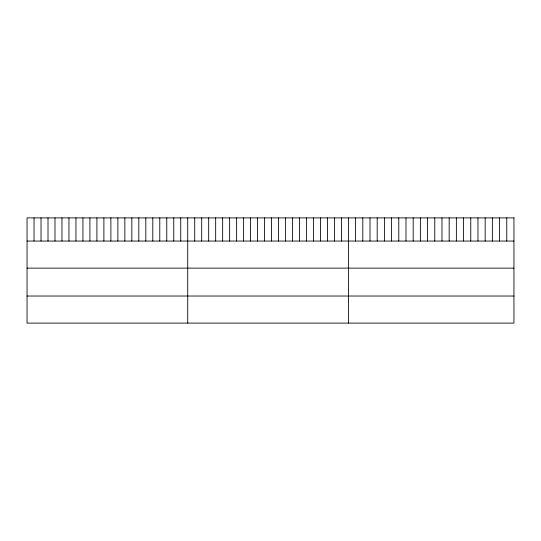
<?xml version="1.0" encoding="UTF-8"?>
<svg xmlns="http://www.w3.org/2000/svg" width="541" height="541" viewBox="0 0 541 541"><rect width="100%" height="100%" fill="white"/><g stroke="black" fill="none" stroke-linecap="round" stroke-linejoin="round"><path stroke-width="0.81" d="M27.05 241.049L513.95 241.049M27.05 268.126L513.95 268.126M27.05 296.028L513.95 296.028M506.755 217.895L506.755 241.049M499.553 217.895L499.553 241.049M492.357 217.895L492.357 241.049M485.162 217.895L485.162 241.049M477.96 217.895L477.96 241.049M470.765 217.895L470.765 241.049M463.569 217.895L463.569 241.049M456.367 217.895L456.367 241.049M449.172 217.895L449.172 241.049M441.977 217.895L441.977 241.049M434.775 217.895L434.775 241.049M427.579 217.895L427.579 241.049M420.377 217.895L420.377 241.049M413.182 217.895L413.182 241.049M405.987 217.895L405.987 241.049M398.785 217.895L398.785 241.049M391.589 217.895L391.589 241.049M384.394 217.895L384.394 241.049M377.192 217.895L377.192 241.049M369.997 217.895L369.997 241.049M362.801 217.895L362.801 241.049M355.599 217.895L355.599 241.049M348.404 217.895L348.404 323.105M341.418 217.895L341.418 241.049M334.433 217.895L334.433 241.049M327.447 217.895L327.447 241.049M320.461 217.895L320.461 241.049M313.476 217.895L313.476 241.049M306.49 217.895L306.49 241.049M299.504 217.895L299.504 241.049M292.519 217.895L292.519 241.049M285.533 217.895L285.533 241.049M278.547 217.895L278.547 241.049M271.562 217.895L271.562 241.049M264.569 217.895L264.569 241.049M257.584 217.895L257.584 241.049M250.598 217.895L250.598 241.049M243.612 217.895L243.612 241.049M236.627 217.895L236.627 241.049M229.641 217.895L229.641 241.049M222.655 217.895L222.655 241.049M215.67 217.895L215.67 241.049M208.684 217.895L208.684 241.049M201.698 217.895L201.698 241.049M194.713 217.895L194.713 241.049M187.727 217.895L187.727 323.105M180.741 217.895L180.741 241.049M173.756 217.895L173.756 241.049M166.77 217.895L166.77 241.049M159.784 217.895L159.784 241.049M152.799 217.895L152.799 241.049M145.813 217.895L145.813 241.049M138.827 217.895L138.827 241.049M131.842 217.895L131.842 241.049M124.856 217.895L124.856 241.049M117.87 217.895L117.87 241.049M110.885 217.895L110.885 241.049M103.892 217.895L103.892 241.049M96.907 217.895L96.907 241.049M89.921 217.895L89.921 241.049M82.935 217.895L82.935 241.049M75.95 217.895L75.95 241.049M68.964 217.895L68.964 241.049M61.978 217.895L61.978 241.049M54.993 217.895L54.993 241.049M48.007 217.895L48.007 241.049M41.021 217.895L41.021 241.049M34.036 217.895L34.036 241.049M513.95 217.895L27.05 217.895L27.05 323.105L513.95 323.105L513.95 217.895"/></g></svg>
